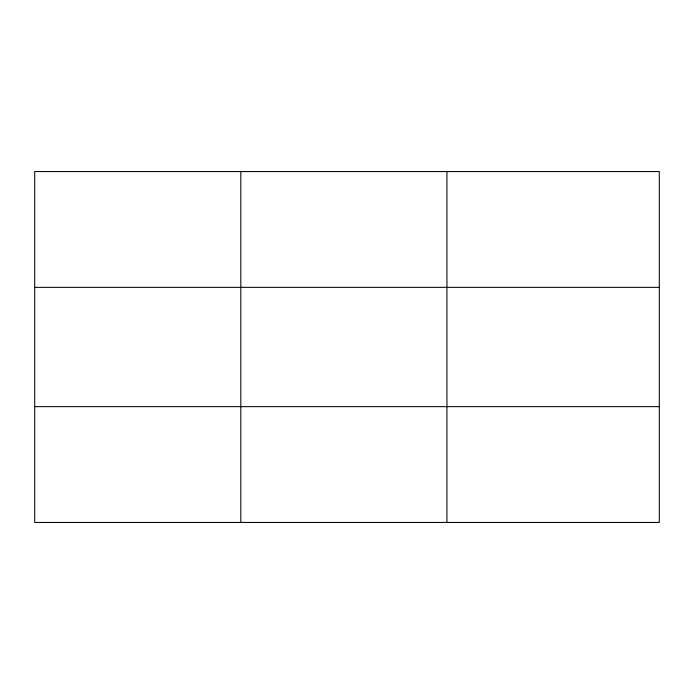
<?xml version="1.0" encoding="UTF-8"?>
<svg xmlns="http://www.w3.org/2000/svg" width="694" height="694" viewBox="0 0 694 694"><rect width="100%" height="100%" fill="white"/><g stroke="black" fill="none" stroke-linecap="round" stroke-linejoin="round"><path stroke-width="1.04" d="M240.818 522.452L240.818 171.548M446.936 522.452L446.936 171.548M659.3 406.649L659.3 522.452L34.7 522.452L34.7 171.548L659.3 171.548L659.3 406.649L34.7 406.649M34.7 287.351L659.3 287.351"/></g></svg>
